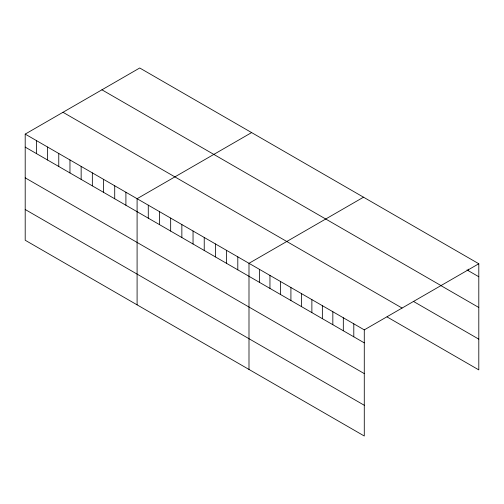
<?xml version="1.0" encoding="UTF-8"?>
<svg xmlns="http://www.w3.org/2000/svg" width="504" height="504" viewBox="0 0 504 504"><rect width="100%" height="100%" fill="white"/><g stroke="black" fill="none" stroke-linecap="round" stroke-linejoin="round"><path stroke-width="0.76" d="M25.2 134.108L364.279 329.874L364.279 436.01L25.2 240.244L25.2 134.108L139.721 67.99L478.8 263.756L478.8 369.892L387.097 316.947M251.616 132.59L137.094 198.708L137.094 304.851M363.516 197.196L248.995 263.308L248.995 369.451M364.279 329.874L478.8 263.756M467.006 269.936L478.8 276.746M101.928 89.807L441.006 285.573M440.805 285.548L478.8 307.484M413.299 301.335L478.8 339.154M62.994 112.285L402.072 308.051M25.2 147.099L364.279 342.865M25.2 177.836L364.279 373.603M25.2 209.507L364.279 405.273M468.317 269.168L468.317 270.692M353.795 323.82L353.795 336.811M343.319 317.772L343.319 330.763M332.835 311.718L332.835 324.708M322.358 305.67L322.358 318.66M311.875 299.615L311.875 312.606M301.392 293.567L301.392 306.558M290.915 287.513L290.915 300.504M280.432 281.465L280.432 294.456M269.955 275.411L269.955 288.401M259.472 269.363L259.472 282.353M237.8 256.851L237.8 269.842M226.611 250.393L226.611 263.384M215.422 243.93L215.422 256.92M204.233 237.472L204.233 250.463M193.045 231.008L193.045 243.999M181.856 224.551L181.856 237.542M170.667 218.087L170.667 231.078M159.478 211.63L159.478 224.62M148.283 205.172L148.283 218.163M125.906 192.251L125.906 205.241M114.717 185.787L114.717 198.778M103.528 179.329L103.528 192.32M92.339 172.866L92.339 185.856M81.15 166.408L81.15 179.399M69.962 159.951L69.962 172.941M58.766 153.487L58.766 166.477M47.578 147.029L47.578 160.02M36.389 140.566L36.389 153.556"/></g></svg>
